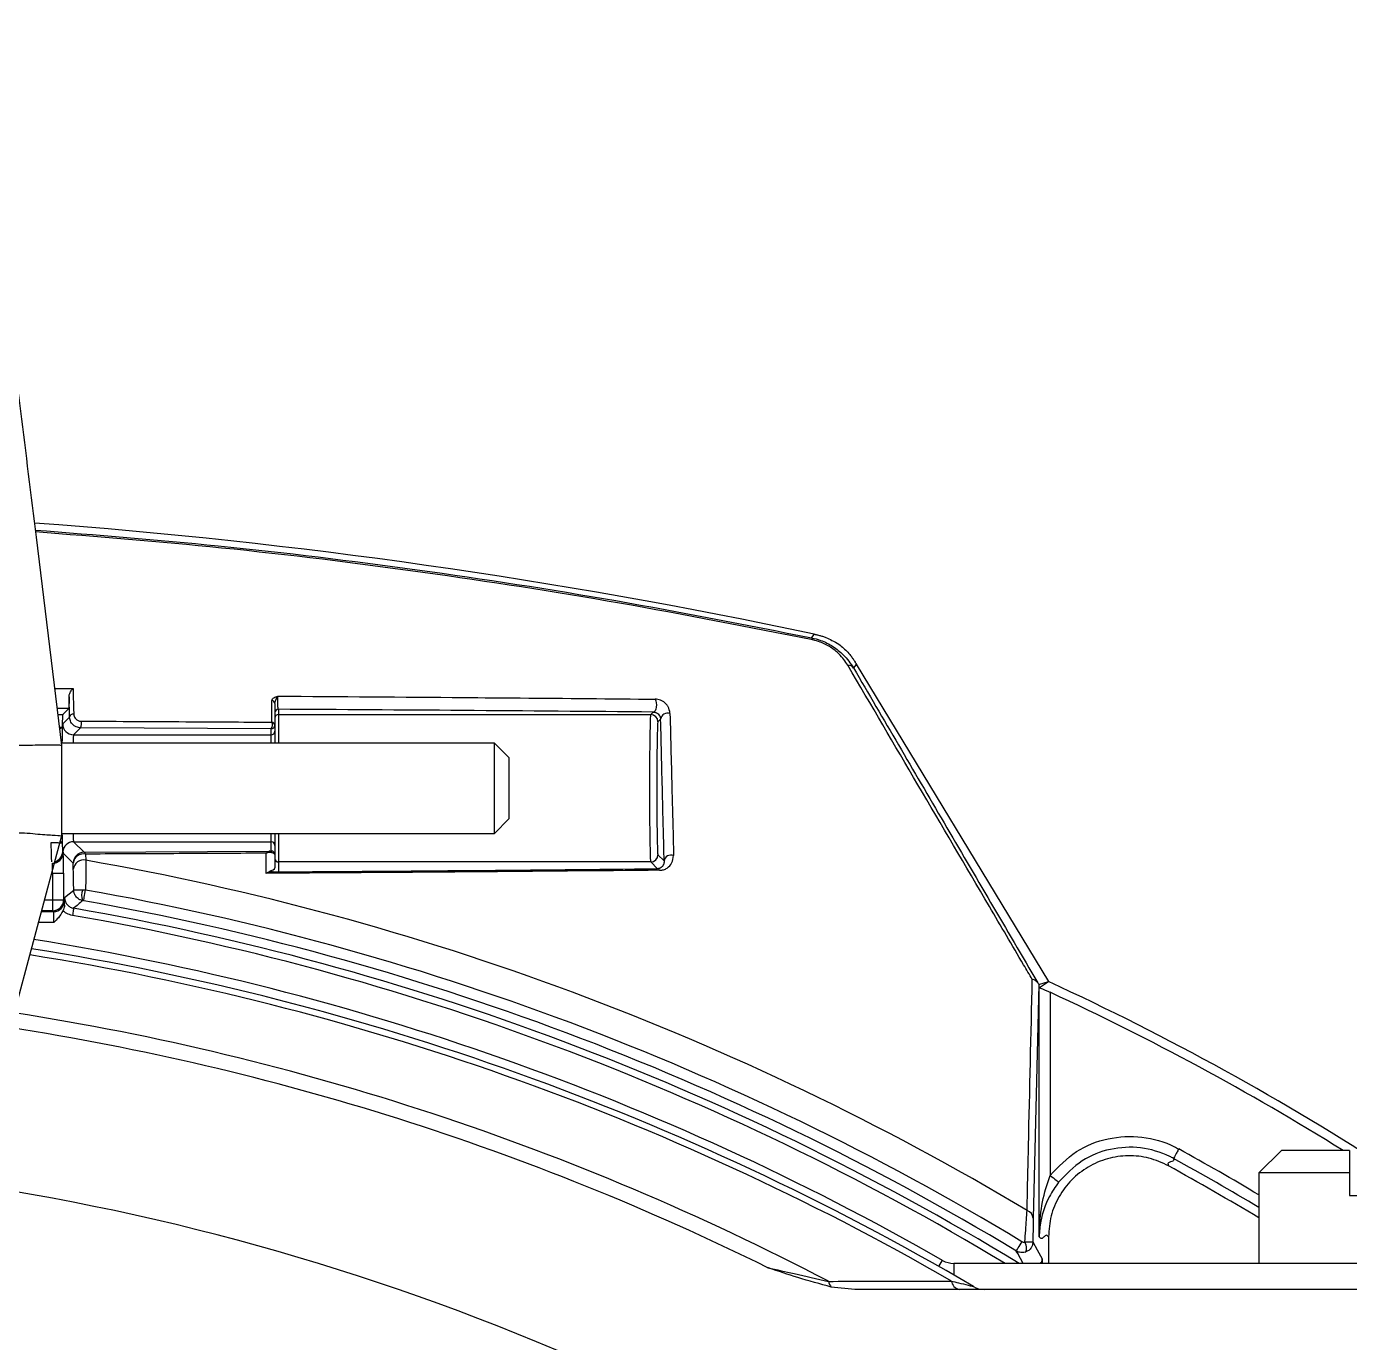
# Model space of a CAD drawing. Extents: x 7 to 135, y 1 to 99.
# Drawn here: x 129.423 to 131.254, y 48.383 to 50.205 of the extents above; entities that cross this region are included whole.
import ezdxf

# ---------------------------------------------------------------- set-up
doc = ezdxf.new("R2010")
doc.units = 0
doc.header["$MEASUREMENT"] = 0
doc.layers.add('OBJECT', color=7, linetype='CONTINUOUS')

msp = doc.modelspace()

# ---------------------------------------------------------------- linework, layer by layer
at = {"layer": 'OBJECT'}
for p, q in [((129.4362, 49.4981), (129.4716, 49.2095)), ((130.5712, 49.3222), (130.8372, 48.8829)), ((129.4826, 49.2489), (129.4819, 49.2771)), ((129.7667, 49.2677), (129.7667, 49.2378)), ((129.4816, 49.2609), (129.4653, 49.261)), ((129.4663, 49.2524), (129.4731, 49.2524)), ((129.4816, 49.2609), (129.4731, 49.2524)), ((129.4731, 49.2394), (129.4826, 49.2489)), ((129.7717, 49.2597), (129.7717, 49.2524)), ((129.7717, 49.2524), (130.2867, 49.2524)), ((129.7717, 49.2524), (129.7717, 49.2129)), ((130.2867, 49.2524), (130.2902, 49.2559)), ((129.4685, 49.2349), (129.4722, 49.2349)), ((129.4722, 49.2349), (129.4689, 49.2316)), ((129.4978, 49.2341), (129.4881, 49.2244)), ((129.7617, 49.2328), (129.4978, 49.2341)), ((129.7617, 49.2244), (129.7617, 49.2328)), ((129.7667, 49.2378), (129.7667, 49.2294)), ((129.7667, 49.2294), (129.7667, 49.2129)), ((130.3005, 49.2462), (130.2967, 49.2424)), ((130.0704, 49.2129), (129.4712, 49.2129)), ((129.4881, 49.2244), (129.7617, 49.2244)), ((129.7617, 49.2129), (129.7617, 49.2244)), ((130.0904, 49.1929), (130.0704, 49.2129)), ((130.0704, 49.0879), (130.0704, 49.2129)), ((129.4716, 49.2095), (129.4716, 49.0845)), ((129.4716, 49.2095), (129.4716, 49.2095)), ((130.0904, 49.1929), (130.0904, 49.108)), ((130.0704, 49.0879), (130.0904, 49.1079)), ((130.0904, 49.108), (130.0904, 49.1079)), ((129.4716, 49.0879), (130.0704, 49.0879)), ((129.4716, 49.0845), (129.4716, 49.0845)), ((129.7617, 49.0764), (129.7617, 49.0879)), ((129.7667, 49.0879), (129.7667, 49.0714)), ((129.7717, 49.0879), (129.7717, 49.0484)), ((129.4723, 49.0749), (129.4697, 49.0775)), ((129.4723, 49.0749), (129.4724, 49.0748)), ((129.4881, 49.0764), (129.5026, 49.062)), ((129.4881, 49.0764), (129.7617, 49.0764)), ((129.7617, 49.0636), (129.7617, 49.0764)), ((129.7667, 49.0714), (129.7667, 49.0586)), ((129.4582, 49.0484), (129.4582, 49.0484)), ((129.4732, 49.0624), (129.4738, 49.0618)), ((129.4732, 49.0624), (129.4732, 49.0624)), ((129.4738, 49.0618), (129.4739, 49.0606)), ((129.4876, 49.047), (129.4739, 49.0606)), ((129.4878, 49.0385), (129.4876, 49.047)), ((129.5026, 49.062), (129.7589, 49.0634)), ((129.5048, 49.0594), (129.505, 49.0509)), ((129.7667, 49.0586), (129.7667, 49.0401)), ((130.2867, 49.0484), (129.7717, 49.0484)), ((129.7717, 49.0484), (129.7717, 49.0351)), ((130.2961, 49.0391), (130.2867, 49.0484)), ((130.2967, 49.0584), (130.3054, 49.0498)), ((129.4593, 49.0328), (129.4578, 49.0328)), ((129.4593, 48.9959), (129.4593, 49.0328)), ((129.4593, 49.0328), (129.4743, 49.0328)), ((129.4743, 49.0328), (129.4743, 48.9959)), ((129.501, 49.0098), (129.5048, 49.0097)), ((129.4479, 48.9959), (129.4593, 48.9959)), ((129.4593, 48.9959), (129.4743, 48.9959)), ((129.4593, 48.9809), (129.4593, 48.9959)), ((129.4743, 48.9959), (129.4754, 48.9947)), ((129.5021, 48.9948), (129.5009, 48.995)), ((129.4435, 48.9797), (129.4604, 48.9797)), ((129.4593, 48.9809), (129.4438, 48.9809)), ((129.4604, 48.9797), (129.4593, 48.9809)), ((129.4609, 48.9647), (129.4395, 48.9647)), ((130.8237, 48.8791), (130.8372, 48.8829)), ((130.8237, 48.8791), (130.8161, 48.5554)), ((130.8244, 48.5295), (130.8244, 48.8747)), ((130.8394, 48.8681), (130.8394, 48.6147)), ((131.1594, 48.6492), (131.1284, 48.6182)), ((131.2536, 48.6492), (131.1594, 48.6492)), ((131.2536, 48.6492), (131.2536, 48.6182)), ((131.1284, 48.6182), (131.1284, 48.4929)), ((131.2536, 48.6182), (131.1284, 48.6182)), ((131.2536, 48.6182), (131.2536, 48.5867)), ((131.2536, 48.5867), (131.3156, 48.5867)), ((130.8247, 48.5291), (130.8244, 48.5295)), ((130.8372, 48.5298), (130.8372, 48.4929)), ((130.6855, 48.4886), (130.6905, 48.4972)), ((130.8285, 48.4995), (130.8285, 48.4929)), ((131.6119, 48.4929), (130.7064, 48.4929)), ((130.7064, 48.4929), (130.7064, 48.4766)), ((130.569, 48.4569), (130.5366, 48.4602)), ((131.6089, 48.4569), (130.569, 48.4569))]:
    msp.add_line(p, q, dxfattribs=at)
at = {"layer": 'OBJECT', "flags": 128}
for points in [[(130.5094, 49.3586), (130.5113, 49.3613), (130.513, 49.3636)], [(130.5712, 49.3222), (130.5695, 49.3198), (130.5674, 49.3169)], [(129.4874, 49.2883), (129.4875, 49.2828), (129.4881, 49.2608), (129.4883, 49.253)], [(129.7627, 49.2419), (129.7626, 49.2474), (129.7626, 49.2718)], [(130.293, 49.2737), (130.294, 49.2715), (130.2945, 49.2687), (130.2947, 49.2657), (130.2945, 49.2627), (130.2938, 49.2599), (130.2928, 49.2578), (130.2915, 49.2564), (130.2902, 49.2559)], [(129.4716, 49.0845), (129.4361, 48.9518), (129.4005, 48.819)], [(129.4619, 49.0481), (129.4643, 49.0489), (129.4651, 49.0492)], [(129.4758, 48.9991), (129.4822, 49.0045), (129.4883, 49.0096)], [(129.5021, 48.9948), (129.5022, 48.9951), (129.5024, 48.9962), (129.5027, 48.9978), (129.503, 48.9998), (129.5035, 49.0022), (129.5039, 49.0048), (129.5044, 49.0073), (129.5048, 49.0097)], [(129.4882, 48.9843), (129.4882, 48.9841), (129.4881, 48.9835), (129.4879, 48.9826), (129.4877, 48.9814), (129.4875, 48.9799), (129.4872, 48.9782), (129.4869, 48.9764), (129.4865, 48.9745)], [(130.8244, 48.8747), (130.8247, 48.8748), (130.8372, 48.8829)], [(130.8394, 48.6147), (130.8417, 48.6129), (130.8439, 48.6112), (130.8459, 48.6096), (130.8477, 48.6082), (130.8491, 48.6071), (130.8502, 48.6062), (130.851, 48.6057), (130.8512, 48.6054)], [(130.7926, 48.51), (130.7928, 48.5104), (130.7934, 48.5113), (130.7942, 48.5127), (130.7953, 48.5145), (130.7966, 48.5165), (130.7979, 48.5187), (130.7992, 48.521), (130.8005, 48.523)], [(130.8047, 48.5085), (130.8056, 48.5091), (130.8062, 48.5102), (130.8066, 48.5118), (130.8067, 48.5137), (130.8065, 48.5159), (130.8061, 48.5182), (130.8055, 48.5204), (130.8046, 48.5226)], [(130.8156, 48.5226), (130.8217, 48.5117), (130.8285, 48.4995)], [(130.8022, 48.4929), (130.7945, 48.5067), (130.7926, 48.51)]]:
    msp.add_lwpolyline(points, dxfattribs=at)
at = {"layer": 'OBJECT'}
for centre, radius, start, end in [((128.8469, 41.539), 8, 77.97978, 85.79165), ((130.5075, 49.3556), 0.00353, 359.3786, 57.7561), ((130.5599, 49.3114), 0.00927, 35.977, 92.5454), ((129.7623, 49.2674), 0.00445, 4.4728, 85.1455), ((129.4874, 49.2483), 0.00482, 79.357, 172.9209), ((129.7717, 49.2547), 0.005, 89.9969, 179.993), ((129.7717, 49.2474), 0.005, 89.9935, 179.9964), ((130.2867, 49.2424), 0.01, 0.0209, 89.9795), ((130.3102, 49.2447), 0.00988, 71.4738, 171.244), ((129.4881, 49.2394), 0.015, 180.0201, 269.9804), ((129.488, 49.2394), 0.0112, 331.5599, 19.8993), ((129.7548, 49.2381), 0.00871, 322.4265, 25.6733), ((129.7617, 49.2378), 0.005, 269.9952, 359.9964), ((129.7617, 49.2294), 0.005, 269.9952, 359.9964), ((129.7623, 49.2374), 0.00445, 4.4669, 85.0727), ((129.4881, 49.0614), 0.015, 90.021, 176.176), ((129.7617, 49.0714), 0.005, 0.0036, 90.0014), ((129.4593, 49.0613), 0.0146, 268.3618, 357.3238), ((129.4582, 49.0634), 0.015, 285.0028, 356.1753), ((129.4582, 49.0634), 0.015, 285.057, 356.1765), ((129.4588, 49.0628), 0.015, 294.6204, 356.1737), ((129.5026, 49.047), 0.015, 90.0211, 179.9794), ((129.502, 49.0452), 0.0145, 78.8446, 172.8325), ((129.5022, 49.0367), 0.0145, 78.8245, 172.8302), ((129.5013, 49.0587), 0.00348, 10.6295, 68.8265), ((128.8467, 45.2894), 3.8186, 59.1032, 80.0732), ((129.7587, 49.0591), 0.00434, 31.038, 88.2368), ((129.7617, 49.0586), 0.005, 0.007, 90.0014), ((129.7717, 49.0534), 0.005, 180.007, 270.0031), ((130.2867, 49.0584), 0.01, 270.0222, 359.9791), ((130.3151, 49.0482), 0.00991, 70.7655, 171.0529), ((129.765, 49.0388), 0.0041, 212.8875, 267.9155), ((130.2955, 49.0351), 0.004, 26.4707, 82.148), ((129.5165, 49.0023), 0.0172, 153.8322, 205.0473), ((128.8467, 45.2894), 3.778, 58.8591, 79.9688), ((129.4593, 48.9959), 0.015, 270.0196, 359.9799), ((129.4604, 48.9947), 0.015, 270.0217, 359.9783), ((135.5662, 41.7912), 9.4172, 130.09617, 130.19684), ((128.8467, 45.2894), 3.7629, 58.8591, 79.9688), ((128.8467, 45.2894), 3.7402, 58.9271, 80.15), ((128.8467, 45.2894), 3.7502, 58.6745, 80.15), ((128.8461, 45.2769), 3.711, 60.1986, 80.8973), ((128.8466, 45.2495), 3.7159, 60.0307, 81.007), ((128.8466, 45.2495), 3.7247, 59.5688, 80.9928), ((129.2727, 45.4814), 3.744, 56.943, 65.2999), ((129.2727, 45.4814), 3.7315, 58.0954, 65.174), ((128.8466, 45.2495), 3.6335, 62.354, 81.1438), ((128.8466, 45.2495), 3.6122, 63.6675, 81.1991), ((129.2727, 45.4814), 3.6183, 59.1455, 61.1728), ((128.8466, 45.2895), 3.35, 54.4956, 86.4858), ((129.2727, 45.4814), 3.591, 58.8852, 61.1913), ((129.2727, 45.4814), 3.6033, 59.003, 61.1729), ((130.8038, 48.5544), 0.0123, 4.3663, 72.3019), ((130.7064, 48.5249), 0.032, 240.1986, 270), ((130.5568, 48.4756), 0.0254, 197.2214, 217.3852), ((130.7169, 48.4708), 0.0143, 188.9053, 255.805), ((130.7484, 48.4869), 0.03, 239.5688, 270)]:
    msp.add_arc(centre, radius, start, end, dxfattribs=at)
for centre, major_axis, ratio, start_param, end_param in [((129.4732, 49.1504), (0, 0.102), 0.017455, 0.017453, 0.595192), ((130.2867, 49.1504), (0, 0.102), 0.015744, 0.017453, 3.124139), ((129.4732, 49.1504), (0, 0.089), 0.017455, 0.017453, 0.792247), ((130.2967, 49.1504), (0, 0.092), 0.017455, 0.017453, 3.124139), ((129.4882, 49.1504), (0, 0.074), 0.020993, 0.017453, 0.564989), ((129.4732, 49.1504), (0, 0.089), 0.017455, 2.349345, 2.584911), ((129.4882, 49.1504), (0, 0.074), 0.020993, 2.576604, 3.124139), ((129.4587, 49.0328), (0, 0.015), 0.03491, 4.712389, 5.899373), ((129.4737, 49.0328), (0, 0.03), 0.017455, 4.712389, 5.899373), ((129.4754, 48.9647), (0, 0.03), 0.017455, 5.645279, 6.265732), ((129.4604, 48.9647), (0, 0.015), 0.03491, 4.712389, 6.265732)]:
    msp.add_ellipse(centre, major_axis=major_axis, ratio=ratio, start_param=start_param, end_param=end_param, dxfattribs=at)
for points, knots in [([(129.349, 50.2046), (129.3497, 50.1989), (129.3532, 50.1705), (129.368, 50.0511), (129.3964, 49.8213), (129.4219, 49.6142), (129.4362, 49.4981)], [0, 0, 0, 0, 0.024147, 0.120738, 0.507103, 1, 1, 1, 1]), ([(129.435, 49.5077), (129.5196, 49.501), (129.6971, 49.4869), (129.9653, 49.4538), (130.2396, 49.4119), (130.4194, 49.3764), (130.5094, 49.3586)], [0, 0, 0, 0, 0.23145, 0.485505, 0.742746, 1, 1, 1, 1]), ([(130.511, 49.3556), (130.4221, 49.3732), (130.2443, 49.4084), (129.9709, 49.4505), (129.7013, 49.484), (129.5213, 49.4983), (129.4353, 49.5052)], [0, 0, 0, 0, 0.2540482, 0.5080857, 0.7651924, 1, 1, 1, 1]), ([(130.5094, 49.3586), (130.5135, 49.3576), (130.5238, 49.355), (130.5393, 49.3471), (130.5558, 49.3339), (130.5631, 49.3233), (130.5674, 49.3169)], [0, 0, 0, 0, 0.164032, 0.408421, 0.64565, 1, 1, 1, 1]), ([(130.513, 49.3636), (130.5134, 49.3635), (130.5144, 49.3633), (130.516, 49.363), (130.5193, 49.3622), (130.522, 49.3615), (130.5238, 49.361), (130.5245, 49.3608)], [0, 0, 0, 0, 0.049702, 0.113586, 0.235338, 0.682572, 1, 1, 1, 1]), ([(130.5245, 49.3608), (130.526, 49.3603), (130.5319, 49.3584), (130.5406, 49.3534), (130.5471, 49.3497)], [0, 0, 0, 0, 0.260236, 1, 1, 1, 1]), ([(130.5595, 49.3207), (130.5559, 49.326), (130.55, 49.3347), (130.5362, 49.3458), (130.5231, 49.3526), (130.5145, 49.3547), (130.511, 49.3556)], [0, 0, 0, 0, 0.3652808, 0.6014771, 0.8396456, 1, 1, 1, 1]), ([(130.5471, 49.3497), (130.5514, 49.3461), (130.558, 49.3407), (130.5635, 49.3339), (130.5646, 49.3324), (130.5648, 49.3321)], [0, 0, 0, 0, 0.60512, 0.9106509, 1, 1, 1, 1]), ([(130.8147, 48.8859), (130.8107, 48.8927), (130.7908, 48.9265), (130.7036, 49.0748), (130.624, 49.2106), (130.5595, 49.3207)], [0, 0, 0, 0, 0.04519, 0.225955, 1, 1, 1, 1]), ([(130.5648, 49.3321), (130.5652, 49.3315), (130.566, 49.3304), (130.5671, 49.3287), (130.5682, 49.3271), (130.5692, 49.3256), (130.5701, 49.3241), (130.5707, 49.3231), (130.5711, 49.3225), (130.5712, 49.3222)], [0, 0, 0, 0, 0.321715, 0.541323, 0.692917, 0.851482, 0.915052, 0.968167, 1, 1, 1, 1]), ([(130.5674, 49.3169), (130.6088, 49.246), (130.6916, 49.1041), (130.7788, 48.9554), (130.8224, 48.881)], [0, 0, 0, 0, 0.499672, 1, 1, 1, 1]), ([(129.4619, 49.2884), (129.4686, 49.2884), (129.477, 49.2884), (129.4855, 49.2883), (129.4874, 49.2883)], [0, 0, 0, 0, 0.7796037, 1, 1, 1, 1]), ([(129.4819, 49.2771), (129.482, 49.278), (129.4822, 49.2801), (129.4837, 49.2837), (129.4856, 49.2864), (129.487, 49.2879), (129.4873, 49.2883), (129.4874, 49.2883)], [0, 0, 0, 0, 0.165113, 0.420214, 0.828938, 0.989839, 1, 1, 1, 1]), ([(129.4819, 49.2771), (129.4819, 49.2766), (129.4819, 49.2744), (129.4819, 49.2705), (129.4818, 49.2662), (129.4818, 49.2629), (129.4817, 49.2612), (129.4816, 49.261), (129.4816, 49.2609)], [0, 0, 0, 0, 0.06868, 0.268232, 0.468124, 0.671026, 0.878392, 1, 1, 1, 1]), ([(129.7626, 49.2718), (129.7628, 49.2726), (129.7631, 49.2741), (129.7658, 49.2763), (129.7688, 49.2773), (129.7707, 49.2779), (129.7708, 49.2779)], [0, 0, 0, 0, 0.265082, 0.529148, 0.992273, 1, 1, 1, 1]), ([(129.7667, 49.2677), (129.7668, 49.2685), (129.767, 49.2701), (129.7686, 49.2738), (129.7698, 49.2766), (129.7707, 49.2779), (129.7708, 49.2779)], [0, 0, 0, 0, 0.198955, 0.436567, 0.990645, 1, 1, 1, 1]), ([(129.7708, 49.2779), (129.7707, 49.2776), (129.7705, 49.2767), (129.7703, 49.2746), (129.7701, 49.2715), (129.7701, 49.2682), (129.7703, 49.2648), (129.7706, 49.2621), (129.7711, 49.2601), (129.7715, 49.2599), (129.7717, 49.2597)], [0, 0, 0, 0, 0.058898, 0.185065, 0.307241, 0.430944, 0.561738, 0.702523, 0.850453, 1, 1, 1, 1]), ([(129.7708, 49.2779), (129.8571, 49.2773), (129.9702, 49.2765), (130.1436, 49.2751), (130.231, 49.2743), (130.293, 49.2737)], [0, 0, 0, 0, 0.4848962, 0.6347553, 1, 1, 1, 1]), ([(130.3134, 49.254), (130.3129, 49.2573), (130.3123, 49.2616), (130.308, 49.2674), (130.3044, 49.2704), (130.3003, 49.2725), (130.2965, 49.2735), (130.2941, 49.2737), (130.293, 49.2737)], [0, 0, 0, 0, 0.411875, 0.557482, 0.704331, 0.805248, 0.906377, 1, 1, 1, 1]), ([(129.4978, 49.2341), (129.4974, 49.2341), (129.4959, 49.2342), (129.4934, 49.2347), (129.4902, 49.236), (129.4874, 49.2381), (129.4844, 49.2416), (129.4829, 49.2454), (129.4827, 49.2481), (129.4826, 49.2489)], [0, 0, 0, 0, 0.048167, 0.1656961, 0.2786872, 0.4310618, 0.5736869, 0.8790935, 1, 1, 1, 1]), ([(129.4883, 49.253), (129.4886, 49.2512), (129.489, 49.2488), (129.4915, 49.2459), (129.4933, 49.2446), (129.4955, 49.2437), (129.4972, 49.2433), (129.4982, 49.2433), (129.4985, 49.2433)], [0, 0, 0, 0, 0.460688, 0.6063, 0.752834, 0.854893, 0.957624, 1, 1, 1, 1]), ([(130.2902, 49.2559), (130.2027, 49.2566), (130.0339, 49.2581), (129.857, 49.2592), (129.7717, 49.2597)], [0, 0, 0, 0, 0.517852, 1, 1, 1, 1]), ([(130.2902, 49.2559), (130.2906, 49.2558), (130.2912, 49.2558), (130.2923, 49.2556), (130.2932, 49.2554), (130.2944, 49.2549), (130.2958, 49.2542), (130.2977, 49.2527), (130.2999, 49.2498), (130.3002, 49.2476), (130.3005, 49.2462)], [0, 0, 0, 0, 0.070281, 0.08684, 0.131028, 0.175411, 0.225943, 0.308325, 0.525403, 1, 1, 1, 1]), ([(130.3134, 49.254), (130.3143, 49.2176), (130.316, 49.1522), (130.3177, 49.0866), (130.3184, 49.0576)], [0, 0, 0, 0, 0.55729, 1, 1, 1, 1]), ([(129.4985, 49.2433), (129.5018, 49.2432), (129.518, 49.2432), (129.5858, 49.2429), (129.6708, 49.2424), (129.742, 49.242), (129.7627, 49.2419)], [0, 0, 0, 0, 0.036338, 0.181698, 0.763313, 1, 1, 1, 1]), ([(130.3054, 49.0498), (130.3046, 49.0788), (130.303, 49.1444), (130.3014, 49.2097), (130.3005, 49.2462)], [0, 0, 0, 0, 0.442708, 1, 1, 1, 1]), ([(129.4716, 49.2095), (129.4703, 49.2098), (129.4675, 49.2103), (129.4467, 49.2102), (129.417, 49.2094), (129.3921, 49.2095), (129.3801, 49.2095)], [0, 0, 0, 0, 0.253586, 0.507166, 0.760848, 1, 1, 1, 1]), ([(129.4716, 49.0845), (129.4714, 49.0844), (129.4706, 49.0842), (129.4606, 49.0851), (129.4369, 49.0866), (129.4081, 49.0897), (129.388, 49.0863), (129.3801, 49.085)], [0, 0, 0, 0, 0.09751, 0.351329, 0.599305, 0.843154, 1, 1, 1, 1]), ([(129.4582, 49.0484), (129.4582, 49.0485), (129.458, 49.0488), (129.4576, 49.0535), (129.4573, 49.0678), (129.4572, 49.0752)], [0, 0, 0, 0, 0.030067, 0.495865, 1, 1, 1, 1]), ([(129.4572, 49.0752), (129.4585, 49.0752), (129.461, 49.0752), (129.4648, 49.0752), (129.4686, 49.0751), (129.4716, 49.075), (129.4721, 49.0749), (129.4724, 49.0748)], [0, 0, 0, 0, 0.123346, 0.246036, 0.422136, 0.692188, 1, 1, 1, 1]), ([(129.4724, 49.0748), (129.4725, 49.0726), (129.4727, 49.0654), (129.473, 49.0636), (129.4732, 49.0624)], [0, 0, 0, 0, 0.306656, 1, 1, 1, 1]), ([(129.7546, 49.0606), (129.7453, 49.0605), (129.6983, 49.0603), (129.6154, 49.0598), (129.5408, 49.0595), (129.5048, 49.0594)], [0, 0, 0, 0, 0.114296, 0.571564, 1, 1, 1, 1]), ([(129.505, 49.0509), (129.505, 49.0453), (129.505, 49.0339), (129.5049, 49.0179), (129.5048, 49.0097)], [0, 0, 0, 0, 0.483501, 1, 1, 1, 1]), ([(129.7546, 49.0606), (129.7547, 49.0606), (129.7547, 49.0607), (129.7548, 49.0608), (129.7551, 49.061), (129.7555, 49.0615), (129.757, 49.0628), (129.758, 49.0631), (129.7589, 49.0634)], [0, 0, 0, 0, 0.0131978, 0.0265443, 0.0685116, 0.177474, 0.3049177, 1, 1, 1, 1]), ([(129.7625, 49.0613), (129.7608, 49.0615), (129.7588, 49.0617), (129.7562, 49.0611), (129.7554, 49.0609), (129.755, 49.0607), (129.7548, 49.0606), (129.7547, 49.0606), (129.7546, 49.0606)], [0, 0, 0, 0, 0.6929906, 0.8224948, 0.9314848, 0.9733386, 0.986821, 1, 1, 1, 1]), ([(129.7547, 49.0327), (129.7547, 49.0383), (129.7547, 49.0441), (129.7547, 49.0534), (129.7547, 49.0571), (129.7546, 49.0606)], [0, 0, 0, 0, 0.598073, 0.623935, 1, 1, 1, 1]), ([(129.7589, 49.0634), (129.7593, 49.0634), (129.7612, 49.0635), (129.7615, 49.0636), (129.7617, 49.0636)], [0, 0, 0, 0, 0.2373835, 1, 1, 1, 1]), ([(129.7667, 49.0586), (129.7667, 49.0588), (129.7666, 49.0595), (129.7654, 49.0604), (129.7631, 49.0611), (129.7625, 49.0613)], [0, 0, 0, 0, 0.158127, 0.7559403, 1, 1, 1, 1]), ([(130.3054, 49.0498), (130.3052, 49.0479), (130.3048, 49.0444), (130.302, 49.0412), (130.2992, 49.0395), (130.297, 49.0392), (130.2961, 49.0391)], [0, 0, 0, 0, 0.411091, 0.736165, 0.888279, 1, 1, 1, 1]), ([(130.2991, 49.0369), (130.2992, 49.0369), (130.3011, 49.0369), (130.305, 49.0376), (130.3112, 49.0407), (130.317, 49.0471), (130.3179, 49.0539), (130.3184, 49.0576)], [0, 0, 0, 0, 0.005804, 0.131653, 0.290308, 0.607033, 1, 1, 1, 1]), ([(129.4883, 49.0096), (129.4883, 49.0142), (129.4881, 49.0253), (129.4879, 49.0336), (129.4878, 49.0385)], [0, 0, 0, 0, 0.412815, 1, 1, 1, 1]), ([(130.2991, 49.0369), (130.2142, 49.0362), (130.1018, 49.0352), (129.9233, 49.0338), (129.827, 49.0332), (129.7587, 49.0328), (129.7547, 49.0327)], [0, 0, 0, 0, 0.481588, 0.637009, 0.978684, 1, 1, 1, 1]), ([(129.7547, 49.0327), (129.7547, 49.0328), (129.7571, 49.0346), (129.7594, 49.0356), (129.7616, 49.0365)], [0, 0, 0, 0, 0.011363, 1, 1, 1, 1]), ([(129.7649, 49.0347), (129.7621, 49.0344), (129.7588, 49.034), (129.7553, 49.0329), (129.7547, 49.0328), (129.7547, 49.0327)], [0, 0, 0, 0, 0.834062, 0.98735, 1, 1, 1, 1]), ([(129.7616, 49.0365), (129.7626, 49.0369), (129.766, 49.038), (129.7664, 49.0393), (129.7667, 49.0401)], [0, 0, 0, 0, 0.292953, 1, 1, 1, 1]), ([(129.7649, 49.0347), (129.7655, 49.0347), (129.8587, 49.0353), (130.0395, 49.0366), (130.2112, 49.0383), (130.2961, 49.0391)], [0, 0, 0, 0, 0.0033068, 0.507659, 1, 1, 1, 1]), ([(129.4883, 49.0096), (129.4883, 49.0096), (129.4884, 49.0097), (129.4885, 49.0097), (129.4887, 49.0098), (129.4893, 49.0098), (129.4907, 49.0099), (129.4937, 49.0099), (129.4976, 49.0099), (129.5, 49.0098), (129.501, 49.0098)], [0, 0, 0, 0, 0.006939, 0.098996, 0.152672, 0.239576, 0.398932, 0.676867, 0.857235, 1, 1, 1, 1]), ([(129.5009, 48.995), (129.4998, 48.9952), (129.4974, 48.9958), (129.4936, 48.9981), (129.4907, 49.0014), (129.4892, 49.0046), (129.4887, 49.0065), (129.4885, 49.0076), (129.4884, 49.0083), (129.4884, 49.0088), (129.4884, 49.0091), (129.4884, 49.0093), (129.4884, 49.0094), (129.4883, 49.0095), (129.4883, 49.0096), (129.4883, 49.0096)], [0, 0, 0, 0, 0.143338, 0.323727, 0.600802, 0.763167, 0.850031, 0.90317, 0.936977, 0.958882, 0.973101, 0.982388, 0.98851, 0.993043, 1, 1, 1, 1]), ([(129.4757, 48.9888), (129.4757, 48.9899), (129.4757, 48.9935), (129.4758, 48.9968), (129.4758, 48.999), (129.4758, 48.9991)], [0, 0, 0, 0, 0.3034835, 0.9876848, 1, 1, 1, 1]), ([(129.4758, 48.9991), (129.4758, 48.9988), (129.4758, 48.9969), (129.4767, 48.9933), (129.4794, 48.989), (129.4833, 48.9857), (129.4866, 48.9848), (129.4882, 48.9843)], [0, 0, 0, 0, 0.035503, 0.276626, 0.517719, 0.75885, 1, 1, 1, 1]), ([(129.4735, 48.981), (129.4715, 48.9776), (129.4681, 48.9717), (129.463, 48.9669), (129.4609, 48.9648), (129.4609, 48.9647)], [0, 0, 0, 0, 0.566648, 0.992566, 1, 1, 1, 1]), ([(129.4757, 48.9888), (129.4755, 48.9873), (129.4752, 48.9848), (129.474, 48.9821), (129.4735, 48.981)], [0, 0, 0, 0, 0.588228, 1, 1, 1, 1]), ([(129.4865, 48.9745), (129.4838, 48.9752), (129.4799, 48.9763), (129.4758, 48.979), (129.4742, 48.9804), (129.4735, 48.981)], [0, 0, 0, 0, 0.5686882, 0.8103266, 1, 1, 1, 1]), ([(130.8075, 48.5662), (130.8077, 48.5721), (130.8083, 48.602), (130.8107, 48.7091), (130.813, 48.8094), (130.8147, 48.8859)], [0, 0, 0, 0, 0.055718, 0.278597, 1, 1, 1, 1]), ([(130.8224, 48.881), (130.8215, 48.8821), (130.8197, 48.8843), (130.8165, 48.8856), (130.8147, 48.8859), (130.8147, 48.8859)], [0, 0, 0, 0, 0.487819, 0.979721, 1, 1, 1, 1]), ([(130.8224, 48.881), (130.8227, 48.8807), (130.8233, 48.8797), (130.8236, 48.8792), (130.8237, 48.8791), (130.8237, 48.8791)], [0, 0, 0, 0, 0.265025, 0.643392, 1, 1, 1, 1]), ([(130.8244, 48.8747), (130.8246, 48.8746), (130.8249, 48.8745), (130.8272, 48.8735), (130.8306, 48.8721), (130.8348, 48.8702), (130.8379, 48.8687), (130.8394, 48.8681)], [0, 0, 0, 0, 0.19239, 0.384621, 0.583424, 0.799103, 1, 1, 1, 1]), ([(130.8394, 48.6147), (130.8509, 48.6266), (130.8733, 48.6501), (130.9191, 48.6678), (130.9667, 48.6703), (130.9996, 48.6607), (131.0154, 48.6523), (131.0173, 48.6513)], [0, 0, 0, 0, 0.250402, 0.489128, 0.727846, 0.96662, 1, 1, 1, 1]), ([(131.0101, 48.6382), (131.0101, 48.6382), (131.0084, 48.6391), (130.9942, 48.6464), (130.9649, 48.6552), (130.9224, 48.6529), (130.8815, 48.6371), (130.8615, 48.6161), (130.8512, 48.6054)], [0, 0, 0, 0, 0.000013, 0.033381, 0.272162, 0.510881, 0.749603, 1, 1, 1, 1]), ([(131.0173, 48.6513), (131.0164, 48.6496), (131.0145, 48.6462), (131.0121, 48.6419), (131.0105, 48.6388), (131.0102, 48.6384), (131.0101, 48.6382)], [0, 0, 0, 0, 0.249997, 0.499985, 0.74998, 1, 1, 1, 1]), ([(131.0032, 48.628), (130.9943, 48.632), (130.9767, 48.6401), (130.9474, 48.643), (130.9185, 48.639), (130.8916, 48.6273), (130.8684, 48.6094), (130.851, 48.586), (130.8393, 48.5589), (130.8379, 48.5396), (130.8372, 48.5298)], [0, 0, 0, 0, 0.125013, 0.24991, 0.374848, 0.499972, 0.62476, 0.749754, 0.874721, 1, 1, 1, 1]), ([(131.0101, 48.6382), (131.0103, 48.6371), (131.0108, 48.6351), (131.0078, 48.6338), (131.0044, 48.6329), (131.0018, 48.6314), (131.0027, 48.6292), (131.0032, 48.628)], [0, 0, 0, 0, 0.1990153, 0.3802849, 0.6203343, 0.8020631, 1, 1, 1, 1]), ([(130.8244, 48.5295), (130.8244, 48.5297), (130.8245, 48.5378), (130.8256, 48.5588), (130.83, 48.5873), (130.8368, 48.6072), (130.8394, 48.6147)], [0, 0, 0, 0, 0.0053474, 0.2854596, 0.7314693, 1, 1, 1, 1]), ([(130.8512, 48.6054), (130.8467, 48.5988), (130.8347, 48.5816), (130.8264, 48.5556), (130.8245, 48.5369), (130.8244, 48.5296), (130.8244, 48.5295)], [0, 0, 0, 0, 0.275514, 0.71827, 0.994935, 1, 1, 1, 1]), ([(130.8046, 48.5226), (130.8049, 48.5281), (130.806, 48.5449), (130.8069, 48.5576), (130.8075, 48.5662)], [0, 0, 0, 0, 0.331242, 1, 1, 1, 1]), ([(130.8161, 48.5554), (130.8159, 48.5476), (130.8157, 48.5377), (130.8156, 48.5253), (130.8156, 48.5226)], [0, 0, 0, 0, 0.7852213, 1, 1, 1, 1]), ([(130.8005, 48.523), (130.8009, 48.5228), (130.8019, 48.5223), (130.8033, 48.5223), (130.8042, 48.5225), (130.8046, 48.5226)], [0, 0, 0, 0, 0.3472044, 0.6997821, 1, 1, 1, 1]), ([(130.8046, 48.5226), (130.806, 48.5226), (130.8091, 48.5226), (130.8124, 48.5227), (130.8143, 48.5227), (130.8151, 48.5227), (130.8154, 48.5227), (130.8155, 48.5226), (130.8156, 48.5226), (130.8156, 48.5226)], [0, 0, 0, 0, 0.213313, 0.482367, 0.699842, 0.809756, 0.904583, 0.992373, 1, 1, 1, 1]), ([(130.8156, 48.5226), (130.8156, 48.5226), (130.8156, 48.522), (130.8155, 48.5213), (130.8153, 48.5202), (130.8151, 48.519), (130.8144, 48.5167), (130.8125, 48.5135), (130.8092, 48.5102), (130.8061, 48.509), (130.8047, 48.5085)], [0, 0, 0, 0, 0.007643, 0.095777, 0.121358, 0.187691, 0.297797, 0.51772, 0.786314, 1, 1, 1, 1]), ([(130.8372, 48.5298), (130.8364, 48.5308), (130.8348, 48.5327), (130.8322, 48.5309), (130.8297, 48.5285), (130.8271, 48.5266), (130.8255, 48.5282), (130.8247, 48.5291)], [0, 0, 0, 0, 0.198375, 0.381097, 0.621355, 0.803022, 1, 1, 1, 1]), ([(130.8047, 48.5085), (130.8036, 48.5082), (130.801, 48.5077), (130.7967, 48.5081), (130.794, 48.5094), (130.7926, 48.51)], [0, 0, 0, 0, 0.283487, 0.636324, 1, 1, 1, 1]), ([(130.8263, 48.4929), (130.8268, 48.4937), (130.8283, 48.4958), (130.8285, 48.4981), (130.8285, 48.4995), (130.8285, 48.4995)], [0, 0, 0, 0, 0.360073, 0.985127, 1, 1, 1, 1]), ([(130.8285, 48.4995), (130.8285, 48.4995), (130.8285, 48.4973), (130.8282, 48.4951), (130.8278, 48.4929)], [0, 0, 0, 0, 0.0256286, 1, 1, 1, 1]), ([(130.4489, 48.4869), (130.4611, 48.4842), (130.4892, 48.478), (130.5168, 48.4717), (130.5326, 48.4681)], [0, 0, 0, 0, 0.430842, 1, 1, 1, 1]), ([(130.5366, 48.4602), (130.5211, 48.4644), (130.4918, 48.4723), (130.4629, 48.4823), (130.4491, 48.4869), (130.4489, 48.4869)], [0, 0, 0, 0, 0.525662, 0.992824, 1, 1, 1, 1]), ([(130.5326, 48.4681), (130.5507, 48.4682), (130.6078, 48.4683), (130.6643, 48.4684), (130.7028, 48.4685)], [0, 0, 0, 0, 0.317174, 1, 1, 1, 1]), ([(130.7028, 48.4685), (130.7061, 48.4677), (130.7141, 48.4658), (130.7242, 48.4633), (130.7309, 48.4616), (130.733, 48.4611), (130.7331, 48.4611), (130.7332, 48.4611)], [0, 0, 0, 0, 0.266162, 0.648888, 0.85682, 0.941656, 1, 1, 1, 1])]:
    msp.add_open_spline(points, degree=3, knots=knots, dxfattribs=at)

doc.saveas('drawing.dxf')
